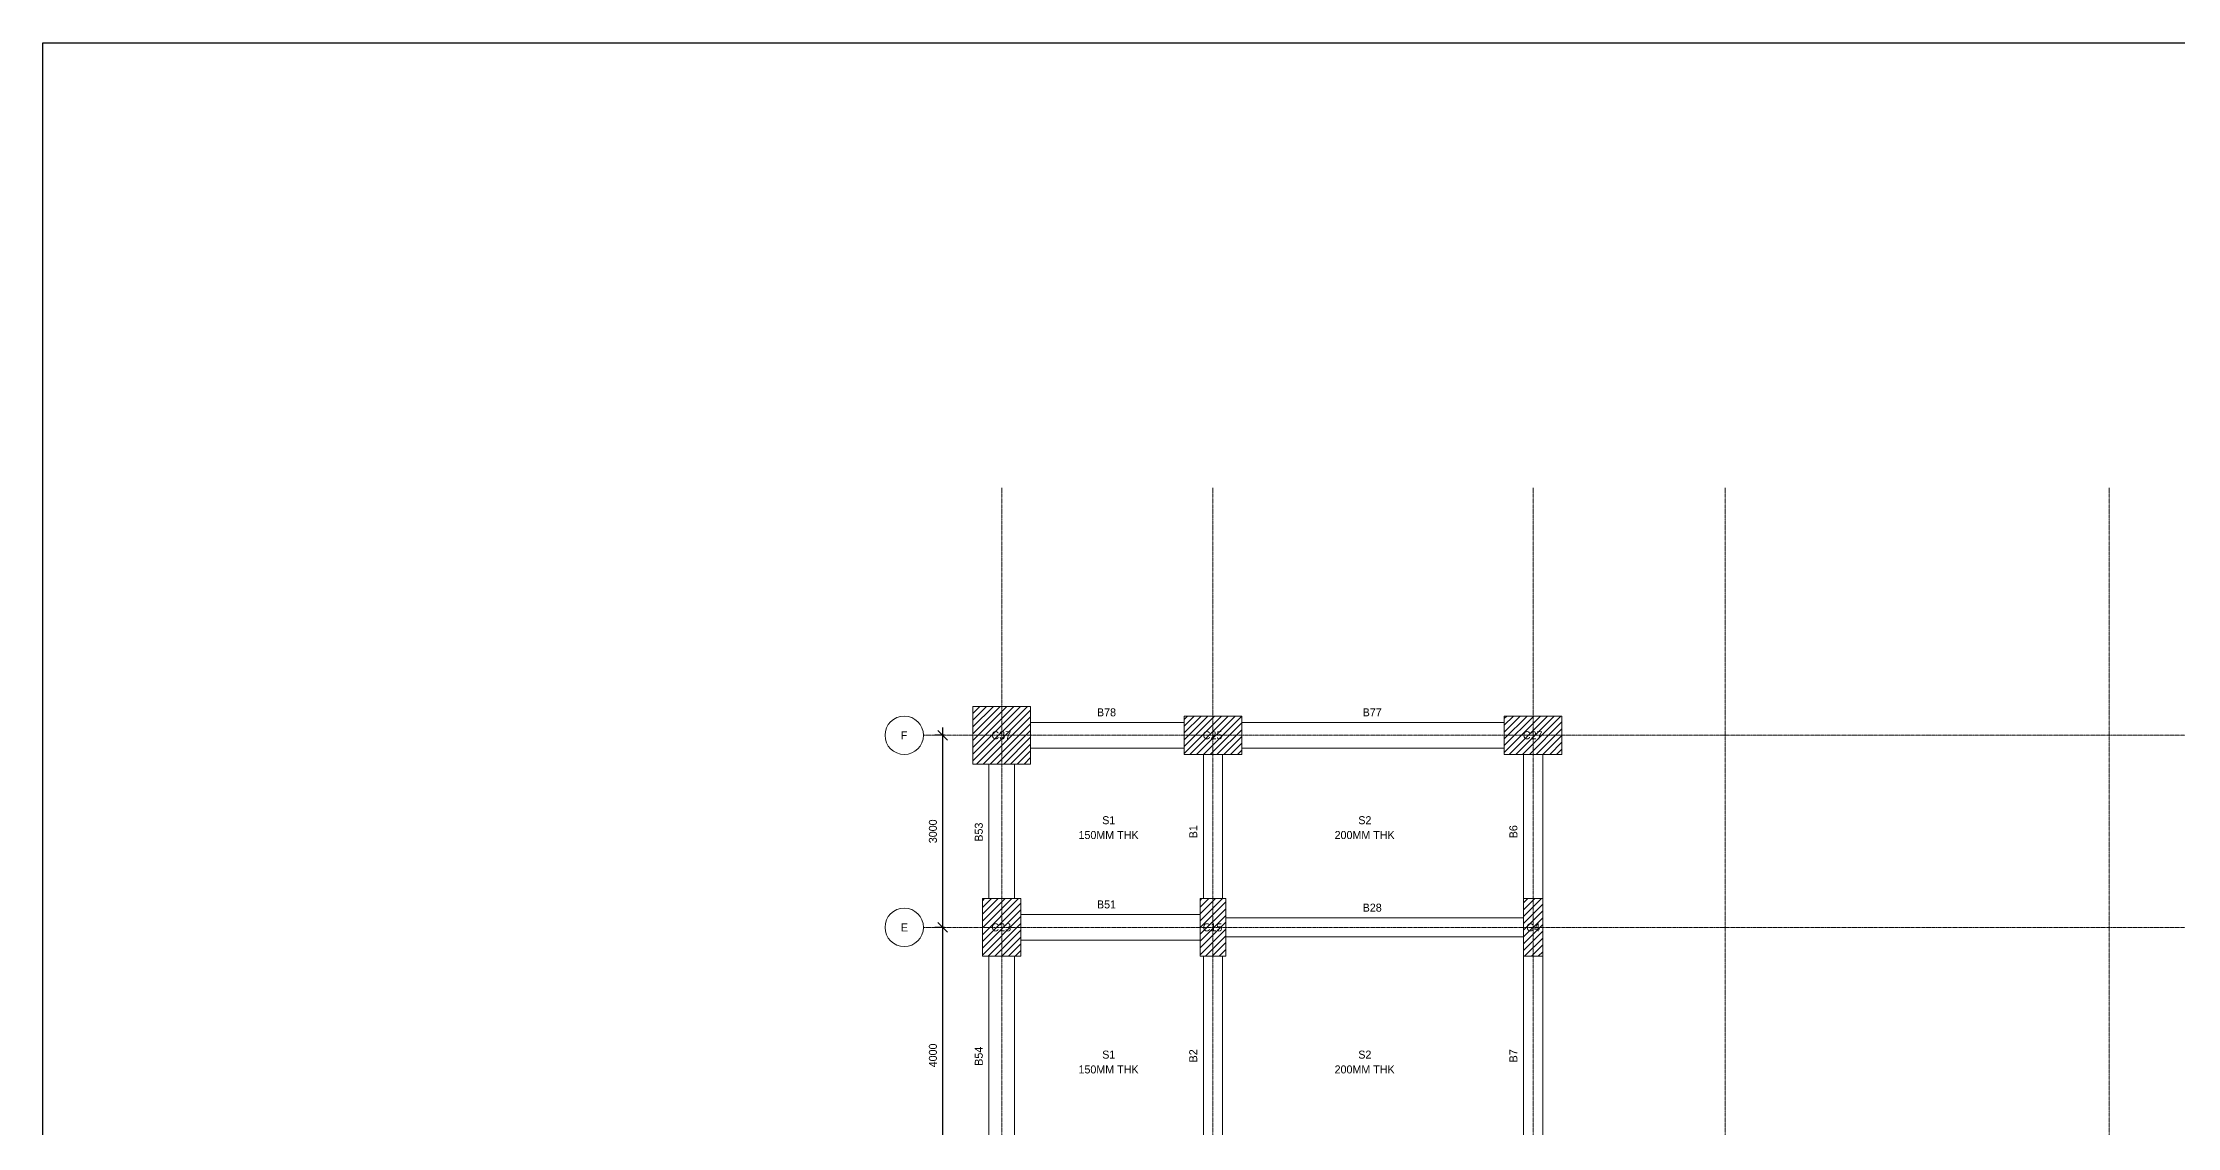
# Model space of a CAD drawing. Header units: millimetres. Extents: x -63539 to 256175, y -13917 to 28816.
# Drawn here: x 125674 to 159015, y 11877 to 28816 of the extents above; entities that cross this region are included whole.
import ezdxf

# ---------------------------------------------------------------- set-up
doc = ezdxf.new("R2010")
doc.units = ezdxf.units.MM
doc.header["$PDMODE"] = 35
doc.linetypes.add('Grid Line', pattern=[22.225, 12.7, -3.175, 3.175, -3.175])
for name, color, linetype, lineweight in [('A-ANNO-DIMS', 211, 'Continuous', 9), ('A-FLOR-IDEN', 11, 'Continuous', 9), ('Boundary', 40, 'Continuous', 30), ('S-BEAM', 12, 'Continuous', 18), ('S-BEAM-IDEN', 2, 'Continuous', 9), ('S-COLS', 52, 'Continuous', 18), ('S-COLS-IDEN', 171, 'Continuous', 9), ('S-GRID', 9, 'Continuous', 9), ('S-GRID-IDEN', 9, 'Continuous', 9)]:
    doc.layers.add(name, color=color, linetype=linetype, lineweight=lineweight)
doc.styles.add('JetBrains Mono', font='JetBrainsMono-VariableFont_wght.ttf', dxfattribs={"height": 125})
doc.dimstyles.new('Diagonal_-_2_5mm_JetBrains_Mono', dxfattribs={"dimscale": 304.8, "dimtxt": 176.918969, "dimasz": 0.492126, "dimexe": 0.393701, "dimexo": 0.246063, "dimgap": 0.287073, "dimtad": 1, "dimdec": 0, "dimzin": 0, "dimdsep": 46, "dimtxsty": 'JetBrains Mono', "dimblk1": 'OBLIQUE', "dimblk2": 'OBLIQUE', "dimsah": 1, "dimcen": 0.09, "dimdle": 0.393701, "dimazin": 0, "dimtfac": 1, "dimtdec": 4, "dimtix": 1, "dimtmove": 0, "dimatfit": 3, "dimfxl": 1, "dimtvp": 1, "dimtfill": 1, "dimtolj": 1, "dimtzin": 0, "dimarcsym": 2})
pattern_1 = [(45, (140952.93, 0), (-53.033, 53.033), [])]

# ---------------------------------------------------------------- blocks, each defined once
blk = doc.blocks.new('Grid - M_Grid Head - Circle-24584-01 1st Floor Lvl_')
at = {"layer": 'S-GRID-IDEN'}
blk.add_circle((0, 0), 6, dxfattribs=at)
blk = doc.blocks.new('_Oblique')
at = {"color": 0, "linetype": 'ByBlock', "lineweight": -2}
blk.add_line((-0.5, -0.5), (0.5, 0.5), dxfattribs=at)
blk = doc.blocks.new('*D27')
at = {"layer": 'A-ANNO-DIMS', "color": 0, "lineweight": -2, "transparency": 16777216}
for p, q in [((139731, 18120), (139731, 14880)), ((139762, 18000), (139611, 18000)), ((139762, 15000), (139611, 15000))]:
    blk.add_line(p, q, dxfattribs=at)
at = {"layer": 'Defpoints', "color": 0, "transparency": 16777216}
for p in [(139837, 18000), (139731, 15000), (139837, 15000)]:
    blk.add_point(p, dxfattribs=at)
at = {"layer": 'A-ANNO-DIMS', "color": 0, "lineweight": -2, "transparency": 16777216, "xscale": 150, "yscale": 150, "zscale": 150}
for p, rotation in [((139731, 18000), 90), ((139731, 15000), 270)]:
    blk.add_blockref('_Oblique', p, dxfattribs=dict(at, rotation=rotation))
at = {"layer": 'A-ANNO-DIMS', "color": 0, "transparency": 16777216, "insert": (139579, 16500), "char_height": 125, "width": 496.29, "attachment_point": 5, "rotation": 90, "style": 'JetBrains Mono', "bg_fill": 3, "box_fill_scale": 1.1, "bg_fill_color": 9, "bg_fill_true_color": 13158600, "bg_fill_transparency": 0}
blk.add_mtext('\\A1;3000', dxfattribs=at)
blk = doc.blocks.new('*D28')
at = {"layer": 'A-ANNO-DIMS', "color": 0, "lineweight": -2, "transparency": 16777216}
for p, q in [((139731, 15120), (139731, 10880)), ((139762, 15000), (139611, 15000)), ((139762, 11000), (139611, 11000))]:
    blk.add_line(p, q, dxfattribs=at)
at = {"layer": 'Defpoints', "color": 0, "transparency": 16777216}
for p in [(139837, 15000), (139731, 11000), (139837, 11000)]:
    blk.add_point(p, dxfattribs=at)
at = {"layer": 'A-ANNO-DIMS', "color": 0, "lineweight": -2, "transparency": 16777216, "xscale": 150, "yscale": 150, "zscale": 150}
for p, rotation in [((139731, 15000), 90), ((139731, 11000), 270)]:
    blk.add_blockref('_Oblique', p, dxfattribs=dict(at, rotation=rotation))
at = {"layer": 'A-ANNO-DIMS', "color": 0, "transparency": 16777216, "insert": (139579, 13000), "char_height": 125, "width": 496.29, "attachment_point": 5, "rotation": 90, "style": 'JetBrains Mono', "bg_fill": 3, "box_fill_scale": 1.1, "bg_fill_color": 9, "bg_fill_true_color": 13158600, "bg_fill_transparency": 0}
blk.add_mtext('\\A1;4000', dxfattribs=at)

msp = doc.modelspace()

# ---------------------------------------------------------------- hatches: boundary and pattern name
at = {"layer": 'S-COLS'}
h = msp.add_hatch(dxfattribs=at)
h.set_pattern_fill('FP_1', color=8, style=0, pattern_type=2)
h.set_pattern_definition(pattern_1)
h.paths.add_polyline_path([(141102.9, 17550), (141102.9, 18450), (140202.9, 18450), (140202.9, 17550)])
h = msp.add_hatch(dxfattribs=at)
h.set_pattern_fill('FP_1', color=8, style=0, pattern_type=2)
h.set_pattern_definition(pattern_1)
h.paths.add_polyline_path([(144402.9, 17700), (144402.9, 18300), (143502.9, 18300), (143502.9, 17700)])
h = msp.add_hatch(dxfattribs=at)
h.set_pattern_fill('FP_1', color=8, style=0, pattern_type=2)
h.set_pattern_definition(pattern_1)
h.paths.add_polyline_path([(149402.9, 17700), (149402.9, 18300), (148502.9, 18300), (148502.9, 17700)])
h = msp.add_hatch(dxfattribs=at)
h.set_pattern_fill('FP_1', color=8, style=0, pattern_type=2)
h.set_pattern_definition(pattern_1)
h.paths.add_polyline_path([(140952.9, 14550), (140952.9, 15450), (140352.9, 15450), (140352.9, 14550)])
h = msp.add_hatch(dxfattribs=at)
h.set_pattern_fill('FP_1', color=8, style=0, pattern_type=2)
h.set_pattern_definition(pattern_1)
h.paths.add_polyline_path([(144152.9, 14550), (144152.9, 15450), (143752.9, 15450), (143752.9, 14550)])
h = msp.add_hatch(dxfattribs=at)
h.set_pattern_fill('FP_1', color=8, style=0, pattern_type=2)
h.set_pattern_definition(pattern_1)
h.paths.add_polyline_path([(149102.9, 14550), (149102.9, 15450), (148802.9, 15450), (148802.9, 14550)])

# ---------------------------------------------------------------- linework, layer by layer
at = {"layer": 'S-BEAM'}
for p, q in [((141102.9, 18200), (141102.9, 17800)), ((143502.9, 18200), (141102.9, 18200)), ((143502.9, 17800), (143502.9, 18200)), ((144402.9, 18200), (144402.9, 17800)), ((148502.9, 18200), (144402.9, 18200)), ((148502.9, 17800), (148502.9, 18200)), ((149402.9, 18200), (149402.9, 17800)), ((141102.9, 17800), (143502.9, 17800)), ((144102.9, 17700), (143802.9, 17700)), ((143802.9, 17700), (143802.9, 15450)), ((144102.9, 15450), (144102.9, 17700)), ((144402.9, 17800), (148502.9, 17800)), ((149102.9, 17700), (148802.9, 17700)), ((148802.9, 17700), (148802.9, 15450)), ((149102.9, 15450), (149102.9, 17700)), ((140852.9, 17550), (140452.9, 17550)), ((140452.9, 17550), (140452.9, 15450)), ((140852.9, 15450), (140852.9, 17550)), ((140452.9, 15450), (140852.9, 15450)), ((143802.9, 15450), (144102.9, 15450)), ((148802.9, 15450), (149102.9, 15450)), ((140952.9, 15200), (140952.9, 14800)), ((143752.9, 15200), (140952.9, 15200)), ((143752.9, 14800), (143752.9, 15200)), ((144152.9, 15150), (144152.9, 14850)), ((148802.9, 15150), (144152.9, 15150)), ((148802.9, 14850), (148802.9, 15150)), ((149102.9, 15200), (149102.9, 14800)), ((140952.9, 14800), (143752.9, 14800)), ((144152.9, 14850), (148802.9, 14850)), ((140852.9, 14550), (140452.9, 14550)), ((140452.9, 14550), (140452.9, 11450)), ((140852.9, 11450), (140852.9, 14550)), ((144102.9, 14550), (143802.9, 14550)), ((143802.9, 14550), (143802.9, 11450)), ((144102.9, 11450), (144102.9, 14550)), ((149102.9, 14550), (148802.9, 14550)), ((148802.9, 14550), (148802.9, 11450)), ((149102.9, 11450), (149102.9, 14550))]:
    msp.add_line(p, q, dxfattribs=at)
at = {"layer": 'S-COLS'}
for p, q in [((140202.9, 18450), (141102.9, 18450)), ((140202.9, 17550), (140202.9, 18450)), ((141102.9, 18450), (141102.9, 17550)), ((143502.9, 18300), (144402.9, 18300)), ((143502.9, 17700), (143502.9, 18300)), ((144402.9, 18300), (144402.9, 17700)), ((148502.9, 18300), (149402.9, 18300)), ((148502.9, 17700), (148502.9, 18300)), ((149402.9, 18300), (149402.9, 17700)), ((144402.9, 17700), (143502.9, 17700)), ((149402.9, 17700), (148502.9, 17700)), ((141102.9, 17550), (140202.9, 17550)), ((140352.9, 15450), (140952.9, 15450)), ((140352.9, 14550), (140352.9, 15450)), ((140952.9, 15450), (140952.9, 14550)), ((143752.9, 15450), (144152.9, 15450)), ((143752.9, 14550), (143752.9, 15450)), ((144152.9, 15450), (144152.9, 14550)), ((148802.9, 15450), (149102.9, 15450)), ((148802.9, 14550), (148802.9, 15450)), ((149102.9, 15450), (149102.9, 14550)), ((140952.9, 14550), (140352.9, 14550)), ((144152.9, 14550), (143752.9, 14550)), ((149102.9, 14550), (148802.9, 14550))]:
    msp.add_line(p, q, dxfattribs=at)
at = {"layer": 'S-GRID', "linetype": 'Grid Line'}
for p, q in [((140652.9, 21865.2), (140652.9, -1537.1)), ((143952.9, 21865.2), (143952.9, -1537.1)), ((148952.9, 21865.2), (148952.9, -1537.1)), ((151952.9, 21865.2), (151952.9, -1537.1)), ((157952.9, 21865.2), (157952.9, -1537.1)), ((171417.6, 18000), (139430.8, 18000)), ((171417.6, 15000), (139430.8, 15000))]:
    msp.add_line(p, q, dxfattribs=at)

# ---------------------------------------------------------------- block references
at = {"layer": 'S-GRID-IDEN', "xscale": 49.99999999999998, "yscale": 49.99999999999998, "zscale": 49.99999999999998, "rotation": 89.99999999999984}
for p in [(139130.8, 18000), (139130.8, 15000)]:
    msp.add_blockref('Grid - M_Grid Head - Circle-24584-01 1st Floor Lvl_', p, dxfattribs=at)

# ---------------------------------------------------------------- texts
at = {"layer": 'A-FLOR-IDEN', "char_height": 125, "width": 256.54, "attachment_point": 1, "style": 'JetBrains Mono', "bg_fill": 3, "box_fill_scale": 1.25, "bg_fill_color": 9, "bg_fill_true_color": 13158600, "bg_fill_transparency": 0}
for s, insert in [('S1', (142223, 16736.1)), ('S2', (146223, 16736.1)), ('S1', (142223, 13075.3)), ('S2', (146223, 13075.3))]:
    msp.add_mtext(s, dxfattribs=dict(at, insert=insert))
at = {"layer": 'S-BEAM-IDEN', "char_height": 125, "width": 384.81, "attachment_point": 1, "style": 'JetBrains Mono'}
for s, insert in [('B78', (142141.2, 18420.6)), ('B77', (146291.2, 18420.6)), ('B51', (142141.2, 15420.6)), ('B28', (146291.2, 15370.6))]:
    msp.add_mtext(s, dxfattribs=dict(at, insert=insert))
at = {"layer": 'S-BEAM-IDEN', "char_height": 125, "attachment_point": 1, "rotation": 90, "style": 'JetBrains Mono'}
for s, insert, width in [('B53', (140232.4, 16338.3), 384.81), ('B1', (143582.4, 16391.3), 256.54), ('B6', (148582.4, 16391.3), 256.54), ('B54', (140232.4, 12838.3), 384.81), ('B2', (143582.4, 12891.3), 256.54), ('B7', (148582.4, 12891.3), 256.54)]:
    msp.add_mtext(s, dxfattribs=dict(at, insert=insert, width=width))
at = {"layer": 'S-COLS-IDEN', "char_height": 125, "attachment_point": 1, "style": 'JetBrains Mono'}
for s, insert, width in [('C37', (140493.2, 18062.7), 384.81), ('C25', (143793.2, 18062.7), 384.81), ('C27', (148793.2, 18062.7), 384.81), ('C23', (140493.2, 15062.7), 384.81), ('C15', (143793.2, 15062.7), 384.81), ('C4', (148846.2, 15062.7), 256.54)]:
    msp.add_mtext(s, dxfattribs=dict(at, insert=insert, width=width))

# ---------------------------------------------------------------- next in the draw order: texts
at = {"layer": 'A-FLOR-IDEN', "char_height": 125, "width": 1154.43, "attachment_point": 1, "style": 'JetBrains Mono', "bg_fill": 3, "box_fill_scale": 1.25, "bg_fill_color": 9, "bg_fill_true_color": 13158600, "bg_fill_transparency": 0}
for s, insert in [('150MM THK', (141852.6, 16504.6)), ('200MM THK', (145852.6, 16504.6)), ('150MM THK', (141852.6, 12843.8)), ('200MM THK', (145852.6, 12843.8))]:
    msp.add_mtext(s, dxfattribs=dict(at, insert=insert))
at = {"layer": 'S-GRID-IDEN', "char_height": 125, "width": 128.27, "attachment_point": 1, "style": 'JetBrains Mono', "bg_fill": 3, "box_fill_scale": 1.25, "bg_fill_color": 9, "bg_fill_true_color": 13158600, "bg_fill_transparency": 0}
for s, insert in [('F', (139077.6, 18062.1)), ('E', (139077.6, 15062.1))]:
    msp.add_mtext(s, dxfattribs=dict(at, insert=insert))

# ---------------------------------------------------------------- next in the draw order: dimensions: what is measured, and where the dimension line sits
at = {"layer": 'A-ANNO-DIMS'}
dim = msp.add_linear_dim(base=(139730.8, 15000), p1=(139836.8, 18000), p2=(139836.8, 15000), angle=90, dimstyle='Diagonal_-_2_5mm_JetBrains_Mono', override={"dimpost": '<>', "dimfxl": 3000}, dxfattribs=at)
dim.commit()
dim.dimension.update_dxf_attribs({"geometry": '*D27', "text_midpoint": (139579.1, 16500)})

# ---------------------------------------------------------------- next in the draw order: dimensions: what is measured, and where the dimension line sits
dim = msp.add_linear_dim(base=(139730.8, 11000), p1=(139836.8, 15000), p2=(139836.8, 11000), angle=90, dimstyle='Diagonal_-_2_5mm_JetBrains_Mono', override={"dimpost": '<>', "dimfxl": 4000}, dxfattribs=at)
dim.commit()
dim.dimension.update_dxf_attribs({"geometry": '*D28', "text_midpoint": (139579.1, 13000)})

# ---------------------------------------------------------------- next in the draw order: linework, layer by layer
at = {"layer": 'Boundary'}
msp.add_lwpolyline([(125674.4, 28816.5), (187187.5, 28816.5), (187187.5, -13916.7), (125674.4, -13916.7)], close=True, dxfattribs=at)

doc.saveas('drawing.dxf')
